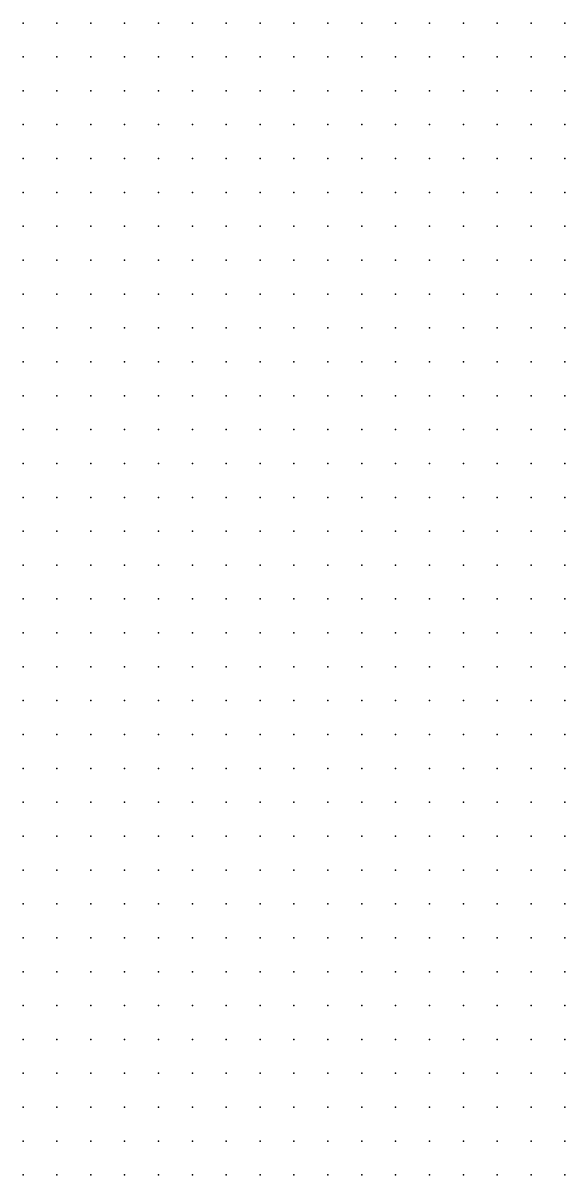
# Model space of a CAD drawing. Header units: millimetres. Extents: x 2848 to 6961, y 1568 to 7914.
# Drawn here: x 4268.28 to 4284.28, y 1615.29 to 1649.29 of the extents above; entities that cross this region are included whole.
import ezdxf

# ---------------------------------------------------------------- set-up
doc = ezdxf.new("R2010")
doc.units = ezdxf.units.MM
doc.header["$PDSIZE"] = -2

msp = doc.modelspace()

# ---------------------------------------------------------------- linework, layer by layer
at = {"color": 160}
for p in [(4268.282, 1649.289), (4280.282, 1649.289), (4281.282, 1649.289), (4282.282, 1649.289), (4283.282, 1649.289), (4284.282, 1649.289), (4268.282, 1648.289), (4280.282, 1648.289), (4281.282, 1648.289), (4282.282, 1648.289), (4283.282, 1648.289), (4284.282, 1648.289), (4279.282, 1647.289), (4280.282, 1647.289), (4281.282, 1647.289), (4282.282, 1647.289), (4283.282, 1647.289), (4284.282, 1647.289), (4278.282, 1646.289), (4279.282, 1646.289), (4280.282, 1646.289), (4281.282, 1646.289), (4282.282, 1646.289), (4283.282, 1646.289), (4284.282, 1646.289), (4278.282, 1645.289), (4279.282, 1645.289), (4280.282, 1645.289), (4281.282, 1645.289), (4282.282, 1645.289), (4283.282, 1645.289), (4284.282, 1645.289), (4277.282, 1644.289), (4278.282, 1644.289), (4279.282, 1644.289), (4280.282, 1644.289), (4281.282, 1644.289), (4282.282, 1644.289), (4283.282, 1644.289), (4284.282, 1644.289), (4277.282, 1643.289), (4278.282, 1643.289), (4279.282, 1643.289), (4280.282, 1643.289), (4281.282, 1643.289), (4282.282, 1643.289), (4283.282, 1643.289), (4277.282, 1642.289), (4278.282, 1642.289), (4279.282, 1642.289), (4280.282, 1642.289), (4281.282, 1642.289), (4282.282, 1642.289), (4283.282, 1642.289), (4276.282, 1641.289), (4277.282, 1641.289), (4278.282, 1641.289), (4279.282, 1641.289), (4280.282, 1641.289), (4281.282, 1641.289), (4282.282, 1641.289), (4275.282, 1640.289), (4276.282, 1640.289), (4277.282, 1640.289), (4278.282, 1640.289), (4279.282, 1640.289), (4280.282, 1640.289), (4281.282, 1640.289), (4275.282, 1639.289), (4276.282, 1639.289), (4277.282, 1639.289), (4278.282, 1639.289), (4279.282, 1639.289), (4280.282, 1639.289), (4281.282, 1639.289), (4273.282, 1638.289), (4274.282, 1638.289), (4275.282, 1638.289), (4276.282, 1638.289), (4277.282, 1638.289), (4278.282, 1638.289), (4279.282, 1638.289), (4280.282, 1638.289), (4281.282, 1638.289), (4268.282, 1637.289), (4269.282, 1637.289), (4270.282, 1637.289), (4271.282, 1637.289), (4272.282, 1637.289), (4273.282, 1637.289), (4274.282, 1637.289), (4275.282, 1637.289), (4276.282, 1637.289), (4277.282, 1637.289), (4278.282, 1637.289), (4279.282, 1637.289), (4268.282, 1636.289), (4269.282, 1636.289), (4270.282, 1636.289), (4271.282, 1636.289), (4272.282, 1636.289), (4273.282, 1636.289), (4274.282, 1636.289), (4275.282, 1636.289), (4276.282, 1636.289), (4277.282, 1636.289), (4278.282, 1636.289), (4279.282, 1636.289), (4268.282, 1635.289), (4269.282, 1635.289), (4270.282, 1635.289), (4271.282, 1635.289), (4272.282, 1635.289), (4273.282, 1635.289), (4274.282, 1635.289), (4275.282, 1635.289), (4276.282, 1635.289), (4277.282, 1635.289), (4278.282, 1635.289), (4268.282, 1634.289), (4269.282, 1634.289), (4270.282, 1634.289), (4271.282, 1634.289), (4272.282, 1634.289), (4273.282, 1634.289), (4274.282, 1634.289), (4275.282, 1634.289), (4276.282, 1634.289), (4277.282, 1634.289), (4278.282, 1634.289), (4268.282, 1633.289), (4269.282, 1633.289), (4270.282, 1633.289), (4271.282, 1633.289), (4272.282, 1633.289), (4273.282, 1633.289), (4274.282, 1633.289), (4275.282, 1633.289), (4276.282, 1633.289), (4277.282, 1633.289), (4268.282, 1632.289), (4269.282, 1632.289), (4270.282, 1632.289), (4271.282, 1632.289), (4272.282, 1632.289), (4273.282, 1632.289), (4274.282, 1632.289), (4275.282, 1632.289), (4276.282, 1632.289), (4268.282, 1631.289), (4269.282, 1631.289), (4270.282, 1631.289), (4271.282, 1631.289), (4272.282, 1631.289), (4275.282, 1631.289), (4277.282, 1631.289), (4284.282, 1625.289), (4284.282, 1623.289), (4283.282, 1622.289), (4284.282, 1622.289), (4268.282, 1621.289), (4269.282, 1621.289), (4270.282, 1621.289), (4271.282, 1621.289), (4272.282, 1621.289), (4273.282, 1621.289), (4274.282, 1621.289), (4275.282, 1621.289), (4276.282, 1621.289), (4277.282, 1621.289), (4278.282, 1621.289), (4279.282, 1621.289), (4280.282, 1621.289), (4281.282, 1621.289), (4282.282, 1621.289), (4283.282, 1621.289), (4284.282, 1621.289), (4268.282, 1620.289), (4269.282, 1620.289), (4270.282, 1620.289), (4271.282, 1620.289), (4272.282, 1620.289), (4273.282, 1620.289), (4274.282, 1620.289), (4275.282, 1620.289), (4276.282, 1620.289), (4277.282, 1620.289), (4278.282, 1620.289), (4279.282, 1620.289), (4280.282, 1620.289), (4281.282, 1620.289), (4282.282, 1620.289), (4283.282, 1620.289), (4284.282, 1620.289), (4268.282, 1619.289), (4269.282, 1619.289), (4270.282, 1619.289), (4271.282, 1619.289), (4272.282, 1619.289), (4273.282, 1619.289), (4274.282, 1619.289), (4275.282, 1619.289), (4276.282, 1619.289), (4277.282, 1619.289), (4278.282, 1619.289), (4279.282, 1619.289), (4280.282, 1619.289), (4281.282, 1619.289), (4282.282, 1619.289), (4283.282, 1619.289), (4284.282, 1619.289), (4268.282, 1618.289), (4269.282, 1618.289), (4270.282, 1618.289), (4271.282, 1618.289), (4272.282, 1618.289), (4273.282, 1618.289), (4274.282, 1618.289), (4275.282, 1618.289), (4276.282, 1618.289), (4277.282, 1618.289), (4278.282, 1618.289), (4279.282, 1618.289), (4280.282, 1618.289), (4281.282, 1618.289), (4282.282, 1618.289), (4283.282, 1618.289), (4284.282, 1618.289), (4268.282, 1617.289), (4269.282, 1617.289), (4270.282, 1617.289), (4271.282, 1617.289), (4272.282, 1617.289), (4273.282, 1617.289), (4274.282, 1617.289), (4275.282, 1617.289), (4276.282, 1617.289), (4277.282, 1617.289), (4278.282, 1617.289), (4279.282, 1617.289), (4280.282, 1617.289), (4281.282, 1617.289), (4282.282, 1617.289), (4283.282, 1617.289), (4284.282, 1617.289), (4268.282, 1616.289), (4269.282, 1616.289), (4270.282, 1616.289), (4271.282, 1616.289), (4272.282, 1616.289), (4273.282, 1616.289), (4274.282, 1616.289), (4275.282, 1616.289), (4276.282, 1616.289), (4277.282, 1616.289), (4278.282, 1616.289), (4279.282, 1616.289), (4280.282, 1616.289), (4281.282, 1616.289), (4282.282, 1616.289), (4283.282, 1616.289), (4284.282, 1616.289), (4268.282, 1615.289), (4269.282, 1615.289), (4270.282, 1615.289), (4271.282, 1615.289), (4272.282, 1615.289), (4273.282, 1615.289), (4274.282, 1615.289), (4275.282, 1615.289), (4276.282, 1615.289), (4277.282, 1615.289), (4278.282, 1615.289), (4279.282, 1615.289), (4280.282, 1615.289), (4281.282, 1615.289), (4282.282, 1615.289), (4283.282, 1615.289), (4284.282, 1615.289)]:
    msp.add_point(p, dxfattribs=at)
at = {"color": 153, "true_color": 0x4b97cb}
msp.add_point((4269.282, 1649.289), dxfattribs=at)
at = {"color": 7, "true_color": 0xeffeff}
msp.add_point((4270.282, 1649.289), dxfattribs=at)
at = {"color": 7, "true_color": 0xfff3e2}
msp.add_point((4271.282, 1649.289), dxfattribs=at)
at = {"color": 7, "true_color": 0xfffff7}
msp.add_point((4272.282, 1649.289), dxfattribs=at)
at = {"color": 7, "true_color": 0xfffaf1}
msp.add_point((4273.282, 1649.289), dxfattribs=at)
at = {"color": 7, "true_color": 0xf6fbff}
msp.add_point((4274.282, 1649.289), dxfattribs=at)
at = {"color": 7, "true_color": 0xf4ffff}
for p in [(4275.282, 1649.289), (4282.282, 1636.289), (4282.282, 1624.289)]:
    msp.add_point(p, dxfattribs=at)
at = {"color": 7, "true_color": 0xfffefa}
for p in [(4276.282, 1649.289), (4269.282, 1642.289)]:
    msp.add_point(p, dxfattribs=at)
at = {"color": 7, "true_color": 0xfff0df}
msp.add_point((4277.282, 1649.289), dxfattribs=at)
at = {"color": 7, "true_color": 0xfffff8}
for p in [(4278.282, 1649.289), (4268.282, 1629.289), (4269.282, 1629.289), (4270.282, 1629.289), (4271.282, 1629.289), (4272.282, 1629.289)]:
    msp.add_point(p, dxfattribs=at)
at = {"color": 143, "true_color": 0x89bada}
msp.add_point((4279.282, 1649.289), dxfattribs=at)
at = {"color": 141, "true_color": 0xa9d2ee}
msp.add_point((4269.282, 1648.289), dxfattribs=at)
at = {"color": 7, "true_color": 0xfafffb}
msp.add_point((4270.282, 1648.289), dxfattribs=at)
at = {"color": 7, "true_color": 0xfffdf1}
msp.add_point((4271.282, 1648.289), dxfattribs=at)
at = {"color": 7, "true_color": 0xfcfbf6}
msp.add_point((4272.282, 1648.289), dxfattribs=at)
at = {"color": 7, "true_color": 0xfef6f3}
msp.add_point((4273.282, 1648.289), dxfattribs=at)
at = {"color": 7, "true_color": 0xfeffff}
for p in [(4274.282, 1648.289), (4270.282, 1641.289), (4282.282, 1631.289), (4283.282, 1631.289)]:
    msp.add_point(p, dxfattribs=at)
at = {"color": 7, "true_color": 0xf1f6fa}
msp.add_point((4275.282, 1648.289), dxfattribs=at)
at = {"color": 7, "true_color": 0xfafafa}
msp.add_point((4276.282, 1648.289), dxfattribs=at)
at = {"color": 7, "true_color": 0xfffffd}
for p in [(4277.282, 1648.289), (4268.282, 1640.289), (4284.282, 1636.289)]:
    msp.add_point(p, dxfattribs=at)
at = {"color": 254, "true_color": 0xcee5f3}
msp.add_point((4278.282, 1648.289), dxfattribs=at)
at = {"color": 155, "true_color": 0x296b9b}
msp.add_point((4279.282, 1648.289), dxfattribs=at)
at = {"color": 153, "true_color": 0x739fba}
msp.add_point((4268.282, 1647.289), dxfattribs=at)
at = {"color": 7, "true_color": 0xeef8f9}
msp.add_point((4269.282, 1647.289), dxfattribs=at)
at = {"color": 7, "true_color": 0xf9faf5}
msp.add_point((4270.282, 1647.289), dxfattribs=at)
at = {"color": 7, "true_color": 0xfcffff}
for p in [(4271.282, 1647.289), (4272.282, 1646.289), (4268.282, 1639.289), (4281.282, 1631.289), (4283.282, 1630.289), (4273.282, 1626.289), (4274.282, 1626.289), (4275.282, 1626.289), (4276.282, 1626.289), (4277.282, 1626.289), (4278.282, 1626.289), (4279.282, 1626.289), (4280.282, 1626.289)]:
    msp.add_point(p, dxfattribs=at)
at = {"color": 7, "true_color": 0xf9fbfa}
msp.add_point((4272.282, 1647.289), dxfattribs=at)
at = {"color": 7, "true_color": 0xfdfdfd}
msp.add_point((4273.282, 1647.289), dxfattribs=at)
at = {"color": 7, "true_color": 0xfffefb}
msp.add_point((4274.282, 1647.289), dxfattribs=at)
at = {"color": 7, "true_color": 0xf8f3ef}
msp.add_point((4275.282, 1647.289), dxfattribs=at)
at = {"color": 7, "true_color": 0xfbffff}
for p in [(4276.282, 1647.289), (4273.282, 1646.289), (4276.282, 1646.289), (4283.282, 1636.289), (4281.282, 1634.289), (4281.282, 1630.289), (4268.282, 1627.289), (4269.282, 1627.289), (4270.282, 1627.289), (4271.282, 1627.289), (4272.282, 1627.289)]:
    msp.add_point(p, dxfattribs=at)
at = {"color": 7, "true_color": 0xe5ffff}
msp.add_point((4277.282, 1647.289), dxfattribs=at)
at = {"color": 153, "true_color": 0x6fa5cb}
msp.add_point((4278.282, 1647.289), dxfattribs=at)
at = {"color": 254, "true_color": 0xc2dae6}
msp.add_point((4268.282, 1646.289), dxfattribs=at)
at = {"color": 7, "true_color": 0xfffded}
msp.add_point((4269.282, 1646.289), dxfattribs=at)
at = {"color": 7, "true_color": 0xfefffd}
for p in [(4270.282, 1646.289), (4282.282, 1632.289)]:
    msp.add_point(p, dxfattribs=at)
at = {"color": 7, "true_color": 0xe6f4fd}
msp.add_point((4271.282, 1646.289), dxfattribs=at)
at = {"color": 7, "true_color": 0xfdf6f0}
msp.add_point((4274.282, 1646.289), dxfattribs=at)
at = {"color": 7, "true_color": 0xfffcf3}
msp.add_point((4275.282, 1646.289), dxfattribs=at)
at = {"color": 141, "true_color": 0xafd8f6}
msp.add_point((4277.282, 1646.289), dxfattribs=at)
at = {"color": 7, "true_color": 0xf7ffff}
msp.add_point((4268.282, 1645.289), dxfattribs=at)
at = {"color": 7, "true_color": 0xf6f5fa}
msp.add_point((4269.282, 1645.289), dxfattribs=at)
at = {"color": 7, "true_color": 0xfffbff}
for p in [(4270.282, 1645.289), (4270.282, 1643.289)]:
    msp.add_point(p, dxfattribs=at)
at = {"color": 7, "true_color": 0xffffff}
for p in [(4271.282, 1645.289), (4271.282, 1641.289), (4279.282, 1631.289)]:
    msp.add_point(p, dxfattribs=at)
at = {"color": 7, "true_color": 0xfafdec}
msp.add_point((4272.282, 1645.289), dxfattribs=at)
at = {"color": 7, "true_color": 0xfbfbfb}
msp.add_point((4273.282, 1645.289), dxfattribs=at)
at = {"color": 7, "true_color": 0xfffdf7}
for p in [(4274.282, 1645.289), (4273.282, 1629.289), (4274.282, 1629.289), (4275.282, 1629.289)]:
    msp.add_point(p, dxfattribs=at)
at = {"color": 7, "true_color": 0xf8f4f1}
msp.add_point((4275.282, 1645.289), dxfattribs=at)
at = {"color": 7, "true_color": 0xe9feff}
msp.add_point((4276.282, 1645.289), dxfattribs=at)
at = {"color": 153, "true_color": 0x629fce}
msp.add_point((4277.282, 1645.289), dxfattribs=at)
at = {"color": 7, "true_color": 0xf9fffa}
msp.add_point((4268.282, 1644.289), dxfattribs=at)
at = {"color": 7, "true_color": 0xfdfbfe}
for p in [(4269.282, 1644.289), (4271.282, 1643.289)]:
    msp.add_point(p, dxfattribs=at)
at = {"color": 7, "true_color": 0xfffcff}
msp.add_point((4270.282, 1644.289), dxfattribs=at)
at = {"color": 7, "true_color": 0xfffeff}
for p in [(4271.282, 1644.289), (4270.282, 1642.289), (4271.282, 1642.289), (4280.282, 1633.289)]:
    msp.add_point(p, dxfattribs=at)
at = {"color": 7, "true_color": 0xfffff4}
msp.add_point((4272.282, 1644.289), dxfattribs=at)
at = {"color": 7, "true_color": 0xfbfef7}
msp.add_point((4273.282, 1644.289), dxfattribs=at)
at = {"color": 7, "true_color": 0xeff2eb}
msp.add_point((4274.282, 1644.289), dxfattribs=at)
at = {"color": 7, "true_color": 0xf0feff}
msp.add_point((4275.282, 1644.289), dxfattribs=at)
at = {"color": 141, "true_color": 0xa5cfe7}
msp.add_point((4276.282, 1644.289), dxfattribs=at)
at = {"color": 7, "true_color": 0xf9fbee}
msp.add_point((4268.282, 1643.289), dxfattribs=at)
at = {"color": 7, "true_color": 0xfffcf9}
msp.add_point((4269.282, 1643.289), dxfattribs=at)
at = {"color": 7, "true_color": 0xfffef7}
msp.add_point((4272.282, 1643.289), dxfattribs=at)
at = {"color": 7, "true_color": 0xfafef0}
msp.add_point((4273.282, 1643.289), dxfattribs=at)
at = {"color": 7, "true_color": 0xebf8f1}
msp.add_point((4274.282, 1643.289), dxfattribs=at)
at = {"color": 7, "true_color": 0xdcfeff}
msp.add_point((4275.282, 1643.289), dxfattribs=at)
at = {"color": 155, "true_color": 0x397b9e}
msp.add_point((4276.282, 1643.289), dxfattribs=at)
at = {"color": 153, "true_color": 0x6399bd}
msp.add_point((4284.282, 1643.289), dxfattribs=at)
at = {"color": 7, "true_color": 0xf5f1e5}
msp.add_point((4268.282, 1642.289), dxfattribs=at)
at = {"color": 7, "true_color": 0xfffcfc}
msp.add_point((4272.282, 1642.289), dxfattribs=at)
at = {"color": 7, "true_color": 0xf7f7eb}
msp.add_point((4273.282, 1642.289), dxfattribs=at)
at = {"color": 7, "true_color": 0xf1ffff}
msp.add_point((4274.282, 1642.289), dxfattribs=at)
at = {"color": 151, "true_color": 0x8dbfd8}
msp.add_point((4275.282, 1642.289), dxfattribs=at)
at = {"color": 146, "true_color": 0x015287}
msp.add_point((4276.282, 1642.289), dxfattribs=at)
at = {"color": 9, "true_color": 0xb7cdd8}
msp.add_point((4284.282, 1642.289), dxfattribs=at)
at = {"color": 7, "true_color": 0xf9f2e8}
msp.add_point((4268.282, 1641.289), dxfattribs=at)
at = {"color": 7, "true_color": 0xfffffa}
for p in [(4269.282, 1641.289), (4283.282, 1634.289), (4284.282, 1634.289), (4283.282, 1633.289)]:
    msp.add_point(p, dxfattribs=at)
at = {"color": 7, "true_color": 0xfaf4f6}
msp.add_point((4272.282, 1641.289), dxfattribs=at)
at = {"color": 7, "true_color": 0xfefefe}
msp.add_point((4273.282, 1641.289), dxfattribs=at)
at = {"color": 254, "true_color": 0xd0eafb}
msp.add_point((4274.282, 1641.289), dxfattribs=at)
at = {"color": 147, "true_color": 0x2d6894}
msp.add_point((4275.282, 1641.289), dxfattribs=at)
at = {"color": 143, "true_color": 0x70abd3}
msp.add_point((4283.282, 1641.289), dxfattribs=at)
at = {"color": 7, "true_color": 0xf4f5ef}
msp.add_point((4284.282, 1641.289), dxfattribs=at)
at = {"color": 7, "true_color": 0xfbfffb}
msp.add_point((4269.282, 1640.289), dxfattribs=at)
at = {"color": 7, "true_color": 0xf2fbf6}
msp.add_point((4270.282, 1640.289), dxfattribs=at)
at = {"color": 7, "true_color": 0xfafefd}
msp.add_point((4271.282, 1640.289), dxfattribs=at)
at = {"color": 7, "true_color": 0xfbf6fa}
msp.add_point((4272.282, 1640.289), dxfattribs=at)
at = {"color": 7, "true_color": 0xf2ffff}
msp.add_point((4273.282, 1640.289), dxfattribs=at)
at = {"color": 153, "true_color": 0x6e95b6}
msp.add_point((4274.282, 1640.289), dxfattribs=at)
at = {"color": 155, "true_color": 0x3278ab}
msp.add_point((4282.282, 1640.289), dxfattribs=at)
at = {"color": 254, "true_color": 0xc6e7fa}
msp.add_point((4283.282, 1640.289), dxfattribs=at)
at = {"color": 7, "true_color": 0xfefaf1}
msp.add_point((4284.282, 1640.289), dxfattribs=at)
at = {"color": 7, "true_color": 0xf5ffff}
for p in [(4269.282, 1639.289), (4281.282, 1627.289)]:
    msp.add_point(p, dxfattribs=at)
at = {"color": 7, "true_color": 0xf2fff9}
msp.add_point((4270.282, 1639.289), dxfattribs=at)
at = {"color": 7, "true_color": 0xf1faf5}
msp.add_point((4271.282, 1639.289), dxfattribs=at)
at = {"color": 7, "true_color": 0xfffdff}
for p in [(4272.282, 1639.289), (4281.282, 1624.289)]:
    msp.add_point(p, dxfattribs=at)
at = {"color": 141, "true_color": 0xacd6ef}
msp.add_point((4273.282, 1639.289), dxfattribs=at)
at = {"color": 157, "true_color": 0x266692}
msp.add_point((4274.282, 1639.289), dxfattribs=at)
at = {"color": 143, "true_color": 0x87b0ce}
msp.add_point((4282.282, 1639.289), dxfattribs=at)
at = {"color": 7, "true_color": 0xf6fbfe}
for p in [(4283.282, 1639.289), (4274.282, 1627.289), (4275.282, 1627.289)]:
    msp.add_point(p, dxfattribs=at)
at = {"color": 7, "true_color": 0xf5f4f0}
msp.add_point((4284.282, 1639.289), dxfattribs=at)
at = {"color": 254, "true_color": 0xd0d8e5}
msp.add_point((4268.282, 1638.289), dxfattribs=at)
at = {"color": 254, "true_color": 0xd2e5e3}
msp.add_point((4269.282, 1638.289), dxfattribs=at)
at = {"color": 254, "true_color": 0xddf3e7}
msp.add_point((4270.282, 1638.289), dxfattribs=at)
at = {"color": 254, "true_color": 0xd1dcd6}
msp.add_point((4271.282, 1638.289), dxfattribs=at)
at = {"color": 254, "true_color": 0xe4e4e6}
msp.add_point((4272.282, 1638.289), dxfattribs=at)
at = {"color": 7, "true_color": 0xdef5ff}
msp.add_point((4282.282, 1638.289), dxfattribs=at)
at = {"color": 7, "true_color": 0xfffaef}
msp.add_point((4283.282, 1638.289), dxfattribs=at)
at = {"color": 7, "true_color": 0xf4fafa}
msp.add_point((4284.282, 1638.289), dxfattribs=at)
at = {"color": 146, "true_color": 0x135a8e}
msp.add_point((4280.282, 1637.289), dxfattribs=at)
at = {"color": 9, "true_color": 0xbdcfd1}
msp.add_point((4281.282, 1637.289), dxfattribs=at)
at = {"color": 7, "true_color": 0xeaf8f9}
msp.add_point((4282.282, 1637.289), dxfattribs=at)
at = {"color": 7, "true_color": 0xe8f1f0}
msp.add_point((4283.282, 1637.289), dxfattribs=at)
at = {"color": 7, "true_color": 0xfafcfb}
msp.add_point((4284.282, 1637.289), dxfattribs=at)
at = {"color": 153, "true_color": 0x589aba}
msp.add_point((4280.282, 1636.289), dxfattribs=at)
at = {"color": 7, "true_color": 0xe8f8f8}
msp.add_point((4281.282, 1636.289), dxfattribs=at)
at = {"color": 146, "true_color": 0x186484}
msp.add_point((4279.282, 1635.289), dxfattribs=at)
at = {"color": 254, "true_color": 0xa7d9e2}
msp.add_point((4280.282, 1635.289), dxfattribs=at)
at = {"color": 7, "true_color": 0xf8ffff}
for p in [(4281.282, 1635.289), (4268.282, 1623.289), (4269.282, 1623.289), (4270.282, 1623.289), (4271.282, 1623.289), (4272.282, 1623.289)]:
    msp.add_point(p, dxfattribs=at)
at = {"color": 7, "true_color": 0xebf1ef}
msp.add_point((4282.282, 1635.289), dxfattribs=at)
at = {"color": 7, "true_color": 0xfefffb}
msp.add_point((4283.282, 1635.289), dxfattribs=at)
at = {"color": 7, "true_color": 0xfbfaf5}
msp.add_point((4284.282, 1635.289), dxfattribs=at)
at = {"color": 143, "true_color": 0x7eb0c7}
msp.add_point((4279.282, 1634.289), dxfattribs=at)
at = {"color": 7, "true_color": 0xeeffff}
msp.add_point((4280.282, 1634.289), dxfattribs=at)
at = {"color": 7, "true_color": 0xf2f4f1}
msp.add_point((4282.282, 1634.289), dxfattribs=at)
at = {"color": 147, "true_color": 0x296796}
msp.add_point((4278.282, 1633.289), dxfattribs=at)
at = {"color": 254, "true_color": 0xcae0f5}
msp.add_point((4279.282, 1633.289), dxfattribs=at)
at = {"color": 7, "true_color": 0xfcfefb}
msp.add_point((4281.282, 1633.289), dxfattribs=at)
at = {"color": 7, "true_color": 0xfffffb}
for p in [(4282.282, 1633.289), (4273.282, 1624.289), (4274.282, 1624.289), (4275.282, 1624.289), (4276.282, 1624.289), (4277.282, 1624.289), (4278.282, 1624.289), (4279.282, 1624.289), (4280.282, 1624.289)]:
    msp.add_point(p, dxfattribs=at)
at = {"color": 7, "true_color": 0xfffdf8}
for p in [(4284.282, 1633.289), (4274.282, 1625.289), (4275.282, 1625.289), (4276.282, 1625.289)]:
    msp.add_point(p, dxfattribs=at)
at = {"color": 146, "true_color": 0x125b8e}
msp.add_point((4277.282, 1632.289), dxfattribs=at)
at = {"color": 151, "true_color": 0x9fc6e7}
msp.add_point((4278.282, 1632.289), dxfattribs=at)
at = {"color": 7, "true_color": 0xfbfeff}
msp.add_point((4279.282, 1632.289), dxfattribs=at)
at = {"color": 7, "true_color": 0xfff8fe}
msp.add_point((4280.282, 1632.289), dxfattribs=at)
at = {"color": 7, "true_color": 0xf7f9f8}
msp.add_point((4281.282, 1632.289), dxfattribs=at)
at = {"color": 7, "true_color": 0xf9f9f7}
msp.add_point((4283.282, 1632.289), dxfattribs=at)
at = {"color": 7, "true_color": 0xf6f6f4}
msp.add_point((4284.282, 1632.289), dxfattribs=at)
at = {"color": 146, "true_color": 0x165e8e}
msp.add_point((4273.282, 1631.289), dxfattribs=at)
at = {"color": 146, "true_color": 0x09598a}
msp.add_point((4274.282, 1631.289), dxfattribs=at)
at = {"color": 146, "true_color": 0x1b628c}
msp.add_point((4276.282, 1631.289), dxfattribs=at)
at = {"color": 7, "true_color": 0xe5f9ff}
msp.add_point((4278.282, 1631.289), dxfattribs=at)
at = {"color": 7, "true_color": 0xfff9f7}
msp.add_point((4280.282, 1631.289), dxfattribs=at)
at = {"color": 7, "true_color": 0xfdfffe}
for p in [(4284.282, 1631.289), (4273.282, 1628.289), (4274.282, 1628.289), (4275.282, 1628.289), (4276.282, 1628.289), (4277.282, 1628.289), (4278.282, 1628.289), (4279.282, 1628.289), (4280.282, 1628.289)]:
    msp.add_point(p, dxfattribs=at)
at = {"color": 254, "true_color": 0xb9c7ea}
for p in [(4268.282, 1630.289), (4269.282, 1630.289), (4270.282, 1630.289), (4271.282, 1630.289), (4272.282, 1630.289)]:
    msp.add_point(p, dxfattribs=at)
at = {"color": 141, "true_color": 0xa7d1fb}
msp.add_point((4273.282, 1630.289), dxfattribs=at)
at = {"color": 151, "true_color": 0x93c4ef}
msp.add_point((4274.282, 1630.289), dxfattribs=at)
at = {"color": 141, "true_color": 0xa6ddff}
msp.add_point((4275.282, 1630.289), dxfattribs=at)
at = {"color": 151, "true_color": 0x94c3dd}
msp.add_point((4276.282, 1630.289), dxfattribs=at)
at = {"color": 254, "true_color": 0xcceaf2}
msp.add_point((4277.282, 1630.289), dxfattribs=at)
at = {"color": 7, "true_color": 0xf8fffd}
msp.add_point((4278.282, 1630.289), dxfattribs=at)
at = {"color": 7, "true_color": 0xfafcf1}
msp.add_point((4279.282, 1630.289), dxfattribs=at)
at = {"color": 7, "true_color": 0xfafaee}
msp.add_point((4280.282, 1630.289), dxfattribs=at)
at = {"color": 7, "true_color": 0xedf1f4}
msp.add_point((4282.282, 1630.289), dxfattribs=at)
at = {"color": 7, "true_color": 0xf1f6f9}
msp.add_point((4284.282, 1630.289), dxfattribs=at)
at = {"color": 7, "true_color": 0xfffcf6}
msp.add_point((4276.282, 1629.289), dxfattribs=at)
at = {"color": 7, "true_color": 0xfffbf5}
for p in [(4277.282, 1629.289), (4278.282, 1629.289)]:
    msp.add_point(p, dxfattribs=at)
at = {"color": 7, "true_color": 0xfffaf4}
for p in [(4279.282, 1629.289), (4280.282, 1629.289)]:
    msp.add_point(p, dxfattribs=at)
at = {"color": 7, "true_color": 0xf4ffe7}
msp.add_point((4281.282, 1629.289), dxfattribs=at)
at = {"color": 7, "true_color": 0xfff9ff}
msp.add_point((4282.282, 1629.289), dxfattribs=at)
at = {"color": 7, "true_color": 0xfff5ff}
msp.add_point((4283.282, 1629.289), dxfattribs=at)
at = {"color": 7, "true_color": 0xfcf5e5}
msp.add_point((4284.282, 1629.289), dxfattribs=at)
at = {"color": 7, "true_color": 0xf4f8f7}
for p in [(4268.282, 1628.289), (4269.282, 1628.289), (4270.282, 1628.289), (4271.282, 1628.289), (4272.282, 1628.289)]:
    msp.add_point(p, dxfattribs=at)
at = {"color": 7, "true_color": 0xedfef4}
msp.add_point((4281.282, 1628.289), dxfattribs=at)
at = {"color": 7, "true_color": 0xf6f2f1}
msp.add_point((4282.282, 1628.289), dxfattribs=at)
at = {"color": 7, "true_color": 0xfeeeee}
msp.add_point((4283.282, 1628.289), dxfattribs=at)
at = {"color": 7, "true_color": 0xf8fefc}
msp.add_point((4284.282, 1628.289), dxfattribs=at)
at = {"color": 7, "true_color": 0xf5fafd}
msp.add_point((4273.282, 1627.289), dxfattribs=at)
at = {"color": 7, "true_color": 0xf7fcff}
msp.add_point((4276.282, 1627.289), dxfattribs=at)
at = {"color": 7, "true_color": 0xf8fdff}
for p in [(4277.282, 1627.289), (4278.282, 1627.289)]:
    msp.add_point(p, dxfattribs=at)
at = {"color": 7, "true_color": 0xf9feff}
for p in [(4279.282, 1627.289), (4280.282, 1627.289)]:
    msp.add_point(p, dxfattribs=at)
at = {"color": 7, "true_color": 0xfefff4}
msp.add_point((4282.282, 1627.289), dxfattribs=at)
at = {"color": 254, "true_color": 0xeaefd9}
msp.add_point((4283.282, 1627.289), dxfattribs=at)
at = {"color": 7, "true_color": 0xedffff}
msp.add_point((4284.282, 1627.289), dxfattribs=at)
at = {"color": 7, "true_color": 0xfdfdff}
for p in [(4268.282, 1626.289), (4269.282, 1626.289), (4270.282, 1626.289), (4271.282, 1626.289), (4272.282, 1626.289)]:
    msp.add_point(p, dxfattribs=at)
at = {"color": 7, "true_color": 0xfaf9ff}
msp.add_point((4281.282, 1626.289), dxfattribs=at)
at = {"color": 7, "true_color": 0xfeffea}
msp.add_point((4282.282, 1626.289), dxfattribs=at)
at = {"color": 7, "true_color": 0xf4ffe5}
msp.add_point((4283.282, 1626.289), dxfattribs=at)
at = {"color": 254, "true_color": 0xb3daf7}
msp.add_point((4284.282, 1626.289), dxfattribs=at)
at = {"color": 7, "true_color": 0xfffdfa}
for p in [(4268.282, 1625.289), (4269.282, 1625.289), (4270.282, 1625.289), (4271.282, 1625.289), (4272.282, 1625.289)]:
    msp.add_point(p, dxfattribs=at)
at = {"color": 7, "true_color": 0xfffef9}
msp.add_point((4273.282, 1625.289), dxfattribs=at)
at = {"color": 7, "true_color": 0xfffcf7}
for p in [(4277.282, 1625.289), (4278.282, 1625.289), (4279.282, 1625.289)]:
    msp.add_point(p, dxfattribs=at)
at = {"color": 7, "true_color": 0xfefbf6}
msp.add_point((4280.282, 1625.289), dxfattribs=at)
at = {"color": 7, "true_color": 0xf8eeff}
msp.add_point((4281.282, 1625.289), dxfattribs=at)
at = {"color": 7, "true_color": 0xf2fae2}
msp.add_point((4282.282, 1625.289), dxfattribs=at)
at = {"color": 7, "true_color": 0xe9ffef}
msp.add_point((4283.282, 1625.289), dxfattribs=at)
at = {"color": 7, "true_color": 0xfdf9f6}
for p in [(4268.282, 1624.289), (4269.282, 1624.289), (4270.282, 1624.289), (4271.282, 1624.289), (4272.282, 1624.289)]:
    msp.add_point(p, dxfattribs=at)
at = {"color": 253, "true_color": 0x92c1cb}
msp.add_point((4283.282, 1624.289), dxfattribs=at)
at = {"color": 146, "true_color": 0x0c5283}
msp.add_point((4284.282, 1624.289), dxfattribs=at)
at = {"color": 7, "true_color": 0xf6ffff}
for p in [(4273.282, 1623.289), (4274.282, 1623.289), (4275.282, 1623.289), (4276.282, 1623.289), (4277.282, 1623.289)]:
    msp.add_point(p, dxfattribs=at)
at = {"color": 7, "true_color": 0xf5feff}
for p in [(4278.282, 1623.289), (4279.282, 1623.289), (4280.282, 1623.289)]:
    msp.add_point(p, dxfattribs=at)
at = {"color": 7, "true_color": 0xf5fff5}
msp.add_point((4281.282, 1623.289), dxfattribs=at)
at = {"color": 254, "true_color": 0xc3e5ff}
msp.add_point((4282.282, 1623.289), dxfattribs=at)
at = {"color": 155, "true_color": 0x3171af}
msp.add_point((4283.282, 1623.289), dxfattribs=at)
at = {"color": 254, "true_color": 0xbed4df}
for p in [(4268.282, 1622.289), (4269.282, 1622.289), (4270.282, 1622.289), (4271.282, 1622.289), (4272.282, 1622.289)]:
    msp.add_point(p, dxfattribs=at)
at = {"color": 254, "true_color": 0xc1d3df}
for p in [(4273.282, 1622.289), (4274.282, 1622.289), (4275.282, 1622.289)]:
    msp.add_point(p, dxfattribs=at)
at = {"color": 254, "true_color": 0xc2d4e0}
msp.add_point((4276.282, 1622.289), dxfattribs=at)
at = {"color": 254, "true_color": 0xc3d5e1}
for p in [(4277.282, 1622.289), (4278.282, 1622.289)]:
    msp.add_point(p, dxfattribs=at)
at = {"color": 254, "true_color": 0xc4d6e2}
for p in [(4279.282, 1622.289), (4280.282, 1622.289)]:
    msp.add_point(p, dxfattribs=at)
at = {"color": 254, "true_color": 0xc8e4cd}
msp.add_point((4281.282, 1622.289), dxfattribs=at)
at = {"color": 153, "true_color": 0x6392c8}
msp.add_point((4282.282, 1622.289), dxfattribs=at)

doc.saveas('drawing.dxf')
